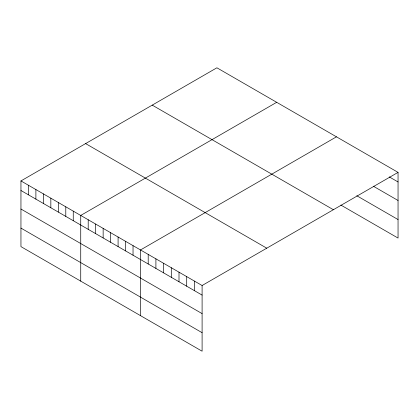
<?xml version="1.0" encoding="UTF-8"?>
<svg xmlns="http://www.w3.org/2000/svg" width="419" height="419" viewBox="0 0 419 419"><rect width="100%" height="100%" fill="white"/><g stroke="black" fill="none" stroke-linecap="round" stroke-linejoin="round"><path stroke-width="0.63" d="M20.95 180.929L202.099 285.512L202.099 351.206L20.95 246.618L20.95 180.929L216.901 67.794L398.05 172.382L398.05 238.071L340.856 205.053M276.681 102.309L80.731 215.439L80.731 281.128M336.457 136.824L140.506 249.954L140.506 315.643M202.099 285.512L398.05 172.382M389.251 176.881L398.05 181.961M373.303 186.193L398.05 200.481M356.805 195.746L398.05 219.556M152.238 105.132L333.388 209.715M85.612 143.597L266.762 248.179M20.95 190.509L202.099 295.091M20.95 209.023L202.099 313.611M20.95 228.098L202.099 332.686M194.4 281.07L194.4 290.65M186.701 276.624L186.701 286.203M179.002 272.177L179.002 281.757M171.303 267.736L171.303 277.315M163.604 263.289L163.604 272.869M155.905 258.842L155.905 268.422M148.206 254.401L148.206 263.98M133.038 245.639L133.038 255.218M125.564 241.328L125.564 250.908M118.09 237.013L118.09 246.592M110.621 232.697L110.621 242.276M103.147 228.381L103.147 237.961M95.673 224.071L95.673 233.65M88.2 219.755L88.2 229.334M73.257 211.129L73.257 220.708M65.783 206.813L65.783 216.393M58.314 202.497L58.314 212.077M50.84 198.182L50.84 207.761M43.367 193.871L43.367 203.451M35.893 189.556L35.893 199.135M28.424 185.24L28.424 194.819"/></g></svg>
